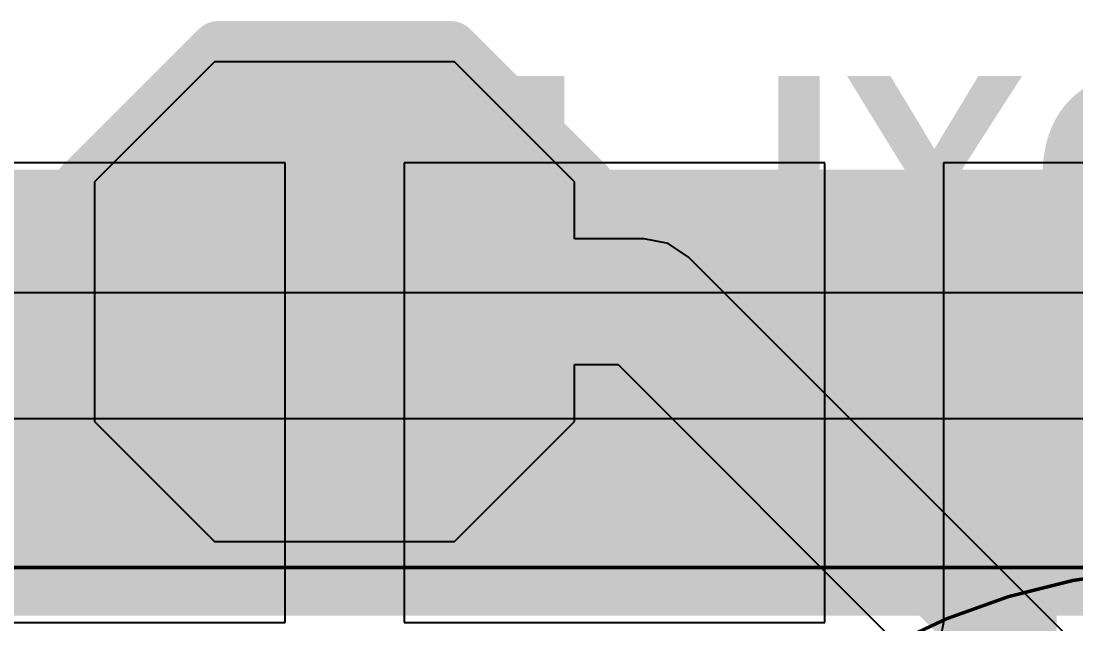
# Model space of a CAD drawing. Header units: inches. Extents: x -11 to 5433, y -4 to 5447.
# Drawn here: x 10.861 to 14.771, y 31.086 to 33.32 of the extents above; entities that cross this region are included whole.
import ezdxf

# ---------------------------------------------------------------- set-up
doc = ezdxf.new("R2010")
doc.units = ezdxf.units.IN
for name, color, linetype in [('Bottom Layer', 5, 'Continuous'), ('Bottom Overlay', 54, 'Continuous'), ('Bottom Paste', 16, 'Continuous'), ('Bottom Solder', 6, 'Continuous'), ('Ground', 16, 'Continuous'), ('Mechanical 4', 56, 'Continuous'), ('Top Layer', 1, 'Continuous'), ('Top Paste', 8, 'Continuous'), ('Top Solder', 216, 'Continuous')]:
    doc.layers.add(name, color=color, linetype=linetype)
doc.styles.add('Arial_Bold', font='', dxfattribs={"height": 0.2})
doc.styles.get('Arial_Bold').set_extended_font_data('Arial', bold=True)

# ---------------------------------------------------------------- blocks, each defined once
blk = doc.blocks.new('T__________B_32')
at = {"layer": 'Bottom Layer'}
blk.add_hatch(color=5, dxfattribs=at).paths.add_polyline_path([(0.381, 0.762), (-0.381, 0.762), (-0.762, 0.381), (-0.762, -0.381), (-0.381, -0.762), (0.381, -0.762), (0.762, -0.381), (0.762, 0.381)])
at = {"layer": 'Bottom Paste'}
blk.add_hatch(color=16, dxfattribs=at).paths.add_polyline_path([(0.381, 0.762), (-0.381, 0.762), (-0.762, 0.381), (-0.762, -0.381), (-0.381, -0.762), (0.381, -0.762), (0.762, -0.381), (0.762, 0.381)])
at = {"layer": 'Bottom Solder'}
blk.add_hatch(color=6, dxfattribs=at).paths.add_polyline_path([(0.4318, 0.8636), (-0.4318, 0.8636), (-0.8636, 0.4318), (-0.8636, -0.4318), (-0.4318, -0.8636), (0.4318, -0.8636), (0.8636, -0.4318), (0.8636, 0.4318)])
at = {"layer": 'Bottom Overlay'}
for points in [[(-0.9398, 0.4318, 0.2, 0.2, 0), (-0.4318, 0.9398, 0.2, 0.2, 0)], [(-0.4318, 0.9398, 0.2, 0.2, 0), (0.4318, 0.9398, 0.2, 0.2, 0)], [(0.4318, 0.9398, 0.2, 0.2, 0), (0.9398, 0.4318, 0.2, 0.2, 0)], [(-0.9398, -0.4318, 0.2, 0.2, 0), (-0.9398, 0.4318, 0.2, 0.2, 0)], [(0.9398, -0.4318, 0.2, 0.2, 0), (0.9398, 0.4318, 0.2, 0.2, 0)], [(-0.9398, -0.4318, 0.2, 0.2, 0), (-0.4318, -0.9398, 0.2, 0.2, 0)], [(0.4318, -0.9398, 0.2, 0.2, 0), (0.9398, -0.4318, 0.2, 0.2, 0)], [(-0.4318, -0.9398, 0.2, 0.2, 0), (0.4318, -0.9398, 0.2, 0.2, 0)]]:
    blk.add_lwpolyline(points, format="xyseb", dxfattribs=at)
for points in [[(-0.4818, 0.9398, 0.1, 0.1, 1), (-0.3818, 0.9398, 0.1, 0.1, 1)], [(-0.4818, 0.9398, 0.1, 0.1, 1), (-0.3818, 0.9398, 0.1, 0.1, 1)], [(0.3818, 0.9398, 0.1, 0.1, 1), (0.4818, 0.9398, 0.1, 0.1, 1)], [(0.3818, 0.9398, 0.1, 0.1, 1), (0.4818, 0.9398, 0.1, 0.1, 1)], [(-0.9898, 0.4318, 0.1, 0.1, 1), (-0.8898, 0.4318, 0.1, 0.1, 1)], [(-0.9898, 0.4318, 0.1, 0.1, 1), (-0.8898, 0.4318, 0.1, 0.1, 1)], [(0.8898, 0.4318, 0.1, 0.1, 1), (0.9898, 0.4318, 0.1, 0.1, 1)], [(0.8898, 0.4318, 0.1, 0.1, 1), (0.9898, 0.4318, 0.1, 0.1, 1)], [(-0.9898, -0.4318, 0.1, 0.1, 1), (-0.8898, -0.4318, 0.1, 0.1, 1)], [(-0.9898, -0.4318, 0.1, 0.1, 1), (-0.8898, -0.4318, 0.1, 0.1, 1)], [(0.8898, -0.4318, 0.1, 0.1, 1), (0.9898, -0.4318, 0.1, 0.1, 1)], [(0.8898, -0.4318, 0.1, 0.1, 1), (0.9898, -0.4318, 0.1, 0.1, 1)], [(-0.4818, -0.9398, 0.1, 0.1, 1), (-0.3818, -0.9398, 0.1, 0.1, 1)], [(-0.4818, -0.9398, 0.1, 0.1, 1), (-0.3818, -0.9398, 0.1, 0.1, 1)], [(0.3818, -0.9398, 0.1, 0.1, 1), (0.4818, -0.9398, 0.1, 0.1, 1)], [(0.3818, -0.9398, 0.1, 0.1, 1), (0.4818, -0.9398, 0.1, 0.1, 1)]]:
    blk.add_lwpolyline(points, format="xyseb", close=True, dxfattribs=at)
blk = doc.blocks.new('QTH_030_01_L_D_A_K_TR_157')
at = {"layer": 'Top Layer'}
for points in [[(0.5975, -2.361), (0.9025, -2.361), (0.9025, -3.811), (0.5975, -3.811)], [(1.0975, -2.361), (1.4025, -2.361), (1.4025, -3.811), (1.0975, -3.811)], [(1.5975, -2.361), (1.9025, -2.361), (1.9025, -3.811), (1.5975, -3.811)], [(2.0975, -2.361), (2.4025, -2.361), (2.4025, -3.811), (2.0975, -3.811)], [(2.5975, -2.361), (2.9025, -2.361), (2.9025, -3.811), (2.5975, -3.811)], [(3.0975, -2.361), (3.4025, -2.361), (3.4025, -3.811), (3.0975, -3.811)], [(3.5975, -2.361), (3.9025, -2.361), (3.9025, -3.811), (3.5975, -3.811)], [(4.0975, -2.361), (4.4025, -2.361), (4.4025, -3.811), (4.0975, -3.811)]]:
    blk.add_hatch(color=1, dxfattribs=at).paths.add_polyline_path(points)
at = {"layer": 'Top Paste'}
for points in [[(0.5975, -2.361), (0.9025, -2.361), (0.9025, -3.811), (0.5975, -3.811)], [(1.0975, -2.361), (1.4025, -2.361), (1.4025, -3.811), (1.0975, -3.811)], [(1.5975, -2.361), (1.9025, -2.361), (1.9025, -3.811), (1.5975, -3.811)], [(2.0975, -2.361), (2.4025, -2.361), (2.4025, -3.811), (2.0975, -3.811)], [(2.5975, -2.361), (2.9025, -2.361), (2.9025, -3.811), (2.5975, -3.811)], [(3.0975, -2.361), (3.4025, -2.361), (3.4025, -3.811), (3.0975, -3.811)], [(3.5975, -2.361), (3.9025, -2.361), (3.9025, -3.811), (3.5975, -3.811)], [(4.0975, -2.361), (4.4025, -2.361), (4.4025, -3.811), (4.0975, -3.811)]]:
    blk.add_hatch(color=8, dxfattribs=at).paths.add_polyline_path(points)
at = {"layer": 'Top Solder'}
for points in [[(0.4959, -2.2594), (1.0041, -2.2594), (1.0041, -3.9126), (0.4959, -3.9126)], [(0.9959, -2.2594), (1.5041, -2.2594), (1.5041, -3.9126), (0.9959, -3.9126)], [(1.4959, -2.2594), (2.0041, -2.2594), (2.0041, -3.9126), (1.4959, -3.9126)], [(1.9959, -2.2594), (2.5041, -2.2594), (2.5041, -3.9126), (1.9959, -3.9126)], [(2.4959, -2.2594), (3.0041, -2.2594), (3.0041, -3.9126), (2.4959, -3.9126)], [(2.9959, -2.2594), (3.5041, -2.2594), (3.5041, -3.9126), (2.9959, -3.9126)], [(3.4959, -2.2594), (4.0041, -2.2594), (4.0041, -3.9126), (3.4959, -3.9126)], [(3.9959, -2.2594), (4.5041, -2.2594), (4.5041, -3.9126), (3.9959, -3.9126)]]:
    blk.add_hatch(color=216, dxfattribs=at).paths.add_polyline_path(points)

msp = doc.modelspace()

# ---------------------------------------------------------------- linework, layer by layer
at = {"layer": 'Bottom Layer'}
for p, q in [((11.5786, 33.1693), (11.1341, 32.7248)), ((12.4676, 33.1693), (11.5786, 33.1693)), ((12.9121, 32.7248), (12.4676, 33.1693)), ((11.1341, 32.7248), (11.1341, 31.8358)), ((12.9121, 32.5134), (12.9121, 32.7248)), ((13.1709, 32.5134), (12.9121, 32.5134)), ((13.2601, 32.4956), (13.1709, 32.5134)), ((13.3358, 32.4451), (13.2601, 32.4956)), ((18.2392, 27.5416), (13.3358, 32.4451)), ((12.9121, 31.8358), (12.9121, 32.0472)), ((12.9121, 32.0472), (13.0744, 32.0472)), ((13.0744, 32.0472), (14.5148, 30.6068)), ((11.1341, 31.8358), (11.5786, 31.3913)), ((12.4676, 31.3913), (12.9121, 31.8358)), ((11.5786, 31.3913), (12.4676, 31.3913))]:
    msp.add_line(p, q, dxfattribs=at)
for points in [[(12.0231, 32.2803, 0.2032, 0.2032, 0), (13.1709, 32.2803, 0.2032, 0.2032, 0)], [(13.1709, 32.2803, 0.2032, 0.2032, 0), (18.6245, 26.8267, 0.2032, 0.2032, 0)]]:
    msp.add_lwpolyline(points, format="xyseb", dxfattribs=at)
for points in [[(11.9723, 32.2803, 0.1016, 0.1016, 1), (12.0739, 32.2803, 0.1016, 0.1016, 1)], [(13.1201, 32.2803, 0.1016, 0.1016, 1), (13.2217, 32.2803, 0.1016, 0.1016, 1)], [(13.1201, 32.2803, 0.1016, 0.1016, 1), (13.2217, 32.2803, 0.1016, 0.1016, 1)]]:
    msp.add_lwpolyline(points, format="xyseb", close=True, dxfattribs=at)
at = {"layer": 'Ground'}
for p, q in [((16.8184, 32.3133), (6.5378, 32.3133)), ((6.5378, 31.8471), (16.9149, 31.8471))]:
    msp.add_line(p, q, dxfattribs=at)
msp.add_lwpolyline([(6.1722, 32.0802, 0.2032, 0.2032, 0), (16.9149, 32.0802, 0.2032, 0.2032, 0)], format="xyseb", dxfattribs=at)
at = {"layer": 'Mechanical 4'}
msp.add_lwpolyline([(4.3524, 31.2949, 0.0127, 0.0127, 0), (26.1425, 31.2949, 0.0127, 0.0127, 0)], format="xyseb", dxfattribs=at)
msp.add_lwpolyline([(17.7474, 28.7949, 0.0127, 0.0127, 1), (12.7474, 28.7949, 0.0127, 0.0127, 1)], format="xyseb", close=True, dxfattribs=at)
at = {"layer": 'Top Layer'}
for p, q in [((11.8401, 32.7947), (8.7811, 32.7947)), ((11.8401, 31.0907), (11.8401, 32.7947)), ((13.8401, 32.7947), (12.2811, 32.7947)), ((12.2811, 32.7947), (12.2811, 31.0907)), ((13.8401, 31.0907), (13.8401, 32.7947)), ((16.0782, 32.7947), (14.2811, 32.7947)), ((14.2811, 32.7947), (14.2811, 31.0908)), ((10.0854, 31.0907), (11.8401, 31.0907)), ((12.2811, 31.0907), (13.8401, 31.0907)), ((14.2811, 31.0907), (14.257, 30.9737)), ((14.2811, 31.0908), (14.2811, 31.0908)), ((14.2811, 31.0908), (14.2811, 31.0908)), ((14.2811, 31.0908), (14.2811, 31.0907))]:
    msp.add_line(p, q, dxfattribs=at)
msp.add_lwpolyline([(14.5606, 30.8928, 0.2794, 0.2794, 0), (14.5606, 31.9427, 0.2794, 0.2794, 0)], format="xyseb", dxfattribs=at)
msp.add_lwpolyline([(14.4907, 31.9427, 0.1397, 0.1397, 1), (14.6304, 31.9427, 0.1397, 0.1397, 1)], format="xyseb", close=True, dxfattribs=at)

# ---------------------------------------------------------------- block references
msp.add_blockref('T__________B_32', (12.0231, 32.2803))
at = {"rotation": 180}
msp.add_blockref('QTH_030_01_L_D_A_K_TR_157', (15.3106, 28.8567), dxfattribs=at)

# ---------------------------------------------------------------- texts
at = {"layer": 'Bottom Overlay', "style": 'Arial_Bold', "text_generation_flag": 2}
for s, p in [('VOXL EN', (16.1401, 32.3541)), ('BUCK', (16.1401, 31.6753))]:
    msp.add_text(s, height=0.762, rotation=360, dxfattribs=at).set_placement(p)

doc.saveas('drawing.dxf')
